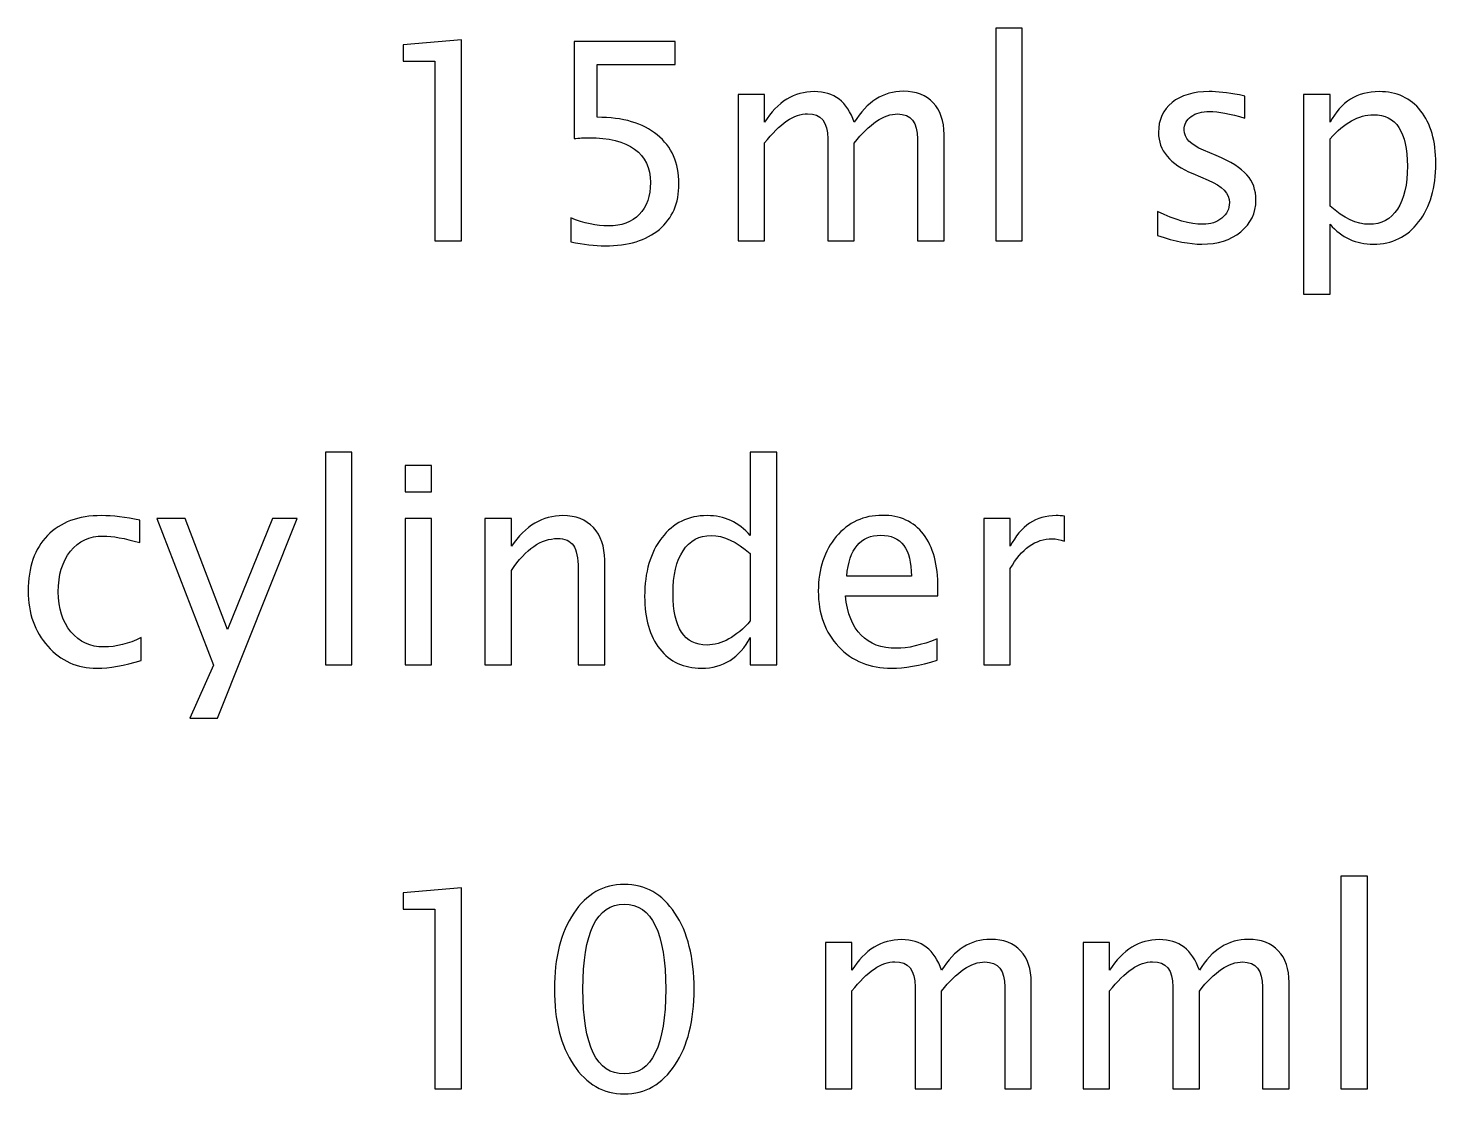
# Model space of a CAD drawing. Header units: centimetres. Extents: x -42.9 to 42.9, y -9 to 28.7.
# Drawn here: x -7.02 to -1.62, y -8.78 to -4.69 of the extents above; entities that cross this region are included whole.
import ezdxf

# ---------------------------------------------------------------- set-up
doc = ezdxf.new("R2010")
doc.units = ezdxf.units.CM
doc.header["$MEASUREMENT"] = 0
doc.layers.add('Layer 1', color=7, linetype='Continuous')

msp = doc.modelspace()

# ---------------------------------------------------------------- linework, layer by layer
at = {"layer": 'Layer 1'}
for points, knots in [([(-3.30588, -5.50951), (-3.30588, -5.50951), (-3.30588, -4.69354), (-3.30588, -4.69354), (-3.30588, -4.69354), (-3.30588, -4.69354), (-3.20428, -4.69354), (-3.20428, -4.69354), (-3.20428, -4.69354), (-3.20428, -4.69354), (-3.20428, -5.50951), (-3.20428, -5.50951), (-3.20428, -5.50951), (-3.20428, -5.50951), (-3.30588, -5.50951), (-3.30588, -5.50951)], [0, 0, 0, 0, 0.2, 0.2, 0.2, 0.2, 0.4, 0.4, 0.4, 0.4, 0.6, 0.6, 0.6, 0.6, 1, 1, 1, 1]), ([(-5.45677, -5.50951), (-5.45677, -5.50951), (-5.45677, -4.82054), (-5.45677, -4.82054), (-5.45677, -4.82054), (-5.45677, -4.82054), (-5.57848, -4.82054), (-5.57848, -4.82054), (-5.57848, -4.82054), (-5.57848, -4.82054), (-5.57848, -4.75704), (-5.57848, -4.75704), (-5.57848, -4.75704), (-5.57848, -4.75704), (-5.35517, -4.73799), (-5.35517, -4.73799), (-5.35517, -4.73799), (-5.35517, -4.73799), (-5.35517, -5.50951), (-5.35517, -5.50951), (-5.35517, -5.50951), (-5.35517, -5.50951), (-5.45677, -5.50951), (-5.45677, -5.50951)], [0, 0, 0, 0, 0.1428571, 0.1428571, 0.1428571, 0.1428571, 0.2857143, 0.2857143, 0.2857143, 0.2857143, 0.4285714, 0.4285714, 0.4285714, 0.4285714, 0.5714286, 0.5714286, 0.5714286, 0.5714286, 0.7142857, 0.7142857, 0.7142857, 0.7142857, 1, 1, 1, 1]), ([(-4.93571, -5.51268), (-4.93571, -5.51268), (-4.93571, -5.42167), (-4.93571, -5.42167), (-4.93571, -5.42167), (-4.88509, -5.44213), (-4.83711, -5.45236), (-4.79125, -5.45236), (-4.79125, -5.45236), (-4.74116, -5.45236), (-4.70165, -5.43754), (-4.6729, -5.40791), (-4.6729, -5.40791), (-4.64414, -5.37828), (-4.62986, -5.33753), (-4.62986, -5.28567), (-4.62986, -5.28567), (-4.62986, -5.22993), (-4.65014, -5.18725), (-4.69071, -5.15779), (-4.69071, -5.15779), (-4.73128, -5.12833), (-4.79002, -5.11369), (-4.86675, -5.11369), (-4.86675, -5.11369), (-4.88456, -5.11369), (-4.90343, -5.11493), (-4.92301, -5.1174), (-4.92301, -5.1174), (-4.92301, -5.1174), (-4.92301, -4.74434), (-4.92301, -4.74434), (-4.92301, -4.74434), (-4.92301, -4.74434), (-4.53567, -4.74434), (-4.53567, -4.74434), (-4.53567, -4.74434), (-4.53567, -4.74434), (-4.53567, -4.83324), (-4.53567, -4.83324), (-4.53567, -4.83324), (-4.53567, -4.83324), (-4.83411, -4.83324), (-4.83411, -4.83324), (-4.83411, -4.83324), (-4.83411, -4.83324), (-4.83411, -5.03538), (-4.83411, -5.03538), (-4.83411, -5.03538), (-4.73569, -5.03538), (-4.65896, -5.05796), (-4.60375, -5.10311), (-4.60375, -5.10311), (-4.54854, -5.14809), (-4.52085, -5.21053), (-4.52085, -5.29044), (-4.52085, -5.29044), (-4.52085, -5.36487), (-4.5459, -5.42308), (-4.59599, -5.46524), (-4.59599, -5.46524), (-4.64608, -5.50739), (-4.71523, -5.52856), (-4.80342, -5.52856), (-4.80342, -5.52856), (-4.84276, -5.52856), (-4.88685, -5.52327), (-4.93571, -5.51268)], [0, 0, 0, 0, 0.0555556, 0.0555556, 0.0555556, 0.0555556, 0.1111111, 0.1111111, 0.1111111, 0.1111111, 0.1666667, 0.1666667, 0.1666667, 0.1666667, 0.2222222, 0.2222222, 0.2222222, 0.2222222, 0.2777778, 0.2777778, 0.2777778, 0.2777778, 0.3333333, 0.3333333, 0.3333333, 0.3333333, 0.3888889, 0.3888889, 0.3888889, 0.3888889, 0.4444444, 0.4444444, 0.4444444, 0.4444444, 0.5, 0.5, 0.5, 0.5, 0.5555556, 0.5555556, 0.5555556, 0.5555556, 0.6111111, 0.6111111, 0.6111111, 0.6111111, 0.6666667, 0.6666667, 0.6666667, 0.6666667, 0.7222222, 0.7222222, 0.7222222, 0.7222222, 0.7777778, 0.7777778, 0.7777778, 0.7777778, 0.8333333, 0.8333333, 0.8333333, 0.8333333, 0.8888889, 0.8888889, 0.8888889, 0.8888889, 1, 1, 1, 1]), ([(-4.29401, -5.50951), (-4.29401, -5.50951), (-4.29401, -4.9486), (-4.29401, -4.9486), (-4.29401, -4.9486), (-4.29401, -4.9486), (-4.19241, -4.9486), (-4.19241, -4.9486), (-4.19241, -4.9486), (-4.19241, -4.9486), (-4.19241, -5.0546), (-4.19241, -5.0546), (-4.19241, -5.0546), (-4.14285, -4.97611), (-4.07935, -4.93695), (-4.00156, -4.93695), (-4.00156, -4.93695), (-3.92659, -4.93695), (-3.87562, -4.97611), (-3.84845, -5.0546), (-3.84845, -5.0546), (-3.8003, -4.97541), (-3.73751, -4.9359), (-3.66042, -4.9359), (-3.66042, -4.9359), (-3.61121, -4.9359), (-3.57293, -4.95036), (-3.54559, -4.97946), (-3.54559, -4.97946), (-3.51825, -5.00857), (-3.5045, -5.04931), (-3.5045, -5.1017), (-3.5045, -5.1017), (-3.5045, -5.1017), (-3.5045, -5.50951), (-3.5045, -5.50951), (-3.5045, -5.50951), (-3.5045, -5.50951), (-3.6061, -5.50951), (-3.6061, -5.50951), (-3.6061, -5.50951), (-3.6061, -5.50951), (-3.6061, -5.11846), (-3.6061, -5.11846), (-3.6061, -5.11846), (-3.6061, -5.0546), (-3.6315, -5.02268), (-3.6823, -5.02268), (-3.6823, -5.02268), (-3.73504, -5.02268), (-3.79042, -5.0599), (-3.84845, -5.13451), (-3.84845, -5.13451), (-3.84845, -5.13451), (-3.84845, -5.50951), (-3.84845, -5.50951), (-3.84845, -5.50951), (-3.84845, -5.50951), (-3.95005, -5.50951), (-3.95005, -5.50951), (-3.95005, -5.50951), (-3.95005, -5.50951), (-3.95005, -5.1181), (-3.95005, -5.1181), (-3.95005, -5.1181), (-3.95005, -5.05372), (-3.97581, -5.02162), (-4.02749, -5.02162), (-4.02749, -5.02162), (-4.07882, -5.02162), (-4.13385, -5.05901), (-4.19241, -5.13398), (-4.19241, -5.13398), (-4.19241, -5.13398), (-4.19241, -5.50951), (-4.19241, -5.50951), (-4.19241, -5.50951), (-4.19241, -5.50951), (-4.29401, -5.50951), (-4.29401, -5.50951)], [0, 0, 0, 0, 0.047619, 0.047619, 0.047619, 0.047619, 0.0952381, 0.0952381, 0.0952381, 0.0952381, 0.1428571, 0.1428571, 0.1428571, 0.1428571, 0.1904762, 0.1904762, 0.1904762, 0.1904762, 0.2380952, 0.2380952, 0.2380952, 0.2380952, 0.2857143, 0.2857143, 0.2857143, 0.2857143, 0.3333333, 0.3333333, 0.3333333, 0.3333333, 0.3809524, 0.3809524, 0.3809524, 0.3809524, 0.4285714, 0.4285714, 0.4285714, 0.4285714, 0.4761905, 0.4761905, 0.4761905, 0.4761905, 0.5238095, 0.5238095, 0.5238095, 0.5238095, 0.5714286, 0.5714286, 0.5714286, 0.5714286, 0.6190476, 0.6190476, 0.6190476, 0.6190476, 0.6666667, 0.6666667, 0.6666667, 0.6666667, 0.7142857, 0.7142857, 0.7142857, 0.7142857, 0.7619048, 0.7619048, 0.7619048, 0.7619048, 0.8095238, 0.8095238, 0.8095238, 0.8095238, 0.8571429, 0.8571429, 0.8571429, 0.8571429, 0.9047619, 0.9047619, 0.9047619, 0.9047619, 1, 1, 1, 1]), ([(-2.68534, -5.4894), (-2.68534, -5.4894), (-2.68534, -5.39627), (-2.68534, -5.39627), (-2.68534, -5.39627), (-2.61884, -5.42943), (-2.56116, -5.44601), (-2.51195, -5.44601), (-2.51195, -5.44601), (-2.48267, -5.44601), (-2.45833, -5.43807), (-2.4391, -5.4222), (-2.4391, -5.4222), (-2.41987, -5.4065), (-2.41017, -5.38674), (-2.41017, -5.36293), (-2.41017, -5.36293), (-2.41017, -5.32818), (-2.43716, -5.29943), (-2.49114, -5.27668), (-2.49114, -5.27668), (-2.49114, -5.27668), (-2.55058, -5.25145), (-2.55058, -5.25145), (-2.55058, -5.25145), (-2.63824, -5.21512), (-2.68216, -5.16255), (-2.68216, -5.09429), (-2.68216, -5.09429), (-2.68216, -5.04543), (-2.66488, -5.00698), (-2.63031, -4.97893), (-2.63031, -4.97893), (-2.59573, -4.95089), (-2.54828, -4.93695), (-2.48814, -4.93695), (-2.48814, -4.93695), (-2.45692, -4.93695), (-2.41811, -4.94119), (-2.37207, -4.94983), (-2.37207, -4.94983), (-2.37207, -4.94983), (-2.35091, -4.95389), (-2.35091, -4.95389), (-2.35091, -4.95389), (-2.35091, -4.95389), (-2.35091, -5.03855), (-2.35091, -5.03855), (-2.35091, -5.03855), (-2.40753, -5.02162), (-2.45268, -5.01315), (-2.48637, -5.01315), (-2.48637, -5.01315), (-2.51601, -5.01315), (-2.53947, -5.01968), (-2.55728, -5.03256), (-2.55728, -5.03256), (-2.57492, -5.04543), (-2.58374, -5.06272), (-2.58374, -5.08441), (-2.58374, -5.08441), (-2.58374, -5.11493), (-2.55904, -5.14086), (-2.50948, -5.16185), (-2.50948, -5.16185), (-2.50948, -5.16185), (-2.46062, -5.18249), (-2.46062, -5.18249), (-2.46062, -5.18249), (-2.40523, -5.20577), (-2.36608, -5.23046), (-2.34315, -5.25639), (-2.34315, -5.25639), (-2.32004, -5.28232), (-2.30857, -5.31478), (-2.30857, -5.35358), (-2.30857, -5.35358), (-2.30857, -5.4028), (-2.32798, -5.44319), (-2.36696, -5.47476), (-2.36696, -5.47476), (-2.40576, -5.50634), (-2.4555, -5.52221), (-2.51601, -5.52221), (-2.51601, -5.52221), (-2.56257, -5.52221), (-2.61884, -5.51127), (-2.68534, -5.4894)], [0, 0, 0, 0, 0.0434783, 0.0434783, 0.0434783, 0.0434783, 0.0869565, 0.0869565, 0.0869565, 0.0869565, 0.1304348, 0.1304348, 0.1304348, 0.1304348, 0.173913, 0.173913, 0.173913, 0.173913, 0.2173913, 0.2173913, 0.2173913, 0.2173913, 0.2608696, 0.2608696, 0.2608696, 0.2608696, 0.3043478, 0.3043478, 0.3043478, 0.3043478, 0.3478261, 0.3478261, 0.3478261, 0.3478261, 0.3913043, 0.3913043, 0.3913043, 0.3913043, 0.4347826, 0.4347826, 0.4347826, 0.4347826, 0.4782609, 0.4782609, 0.4782609, 0.4782609, 0.5217391, 0.5217391, 0.5217391, 0.5217391, 0.5652174, 0.5652174, 0.5652174, 0.5652174, 0.6086957, 0.6086957, 0.6086957, 0.6086957, 0.6521739, 0.6521739, 0.6521739, 0.6521739, 0.6956522, 0.6956522, 0.6956522, 0.6956522, 0.7391304, 0.7391304, 0.7391304, 0.7391304, 0.7826087, 0.7826087, 0.7826087, 0.7826087, 0.826087, 0.826087, 0.826087, 0.826087, 0.8695652, 0.8695652, 0.8695652, 0.8695652, 0.9130435, 0.9130435, 0.9130435, 0.9130435, 1, 1, 1, 1]), ([(-2.12566, -5.71377), (-2.12566, -5.71377), (-2.12566, -4.9486), (-2.12566, -4.9486), (-2.12566, -4.9486), (-2.12566, -4.9486), (-2.02406, -4.9486), (-2.02406, -4.9486), (-2.02406, -4.9486), (-2.02406, -4.9486), (-2.02406, -5.0546), (-2.02406, -5.0546), (-2.02406, -5.0546), (-1.98243, -4.97611), (-1.91982, -4.93695), (-1.83638, -4.93695), (-1.83638, -4.93695), (-1.76883, -4.93695), (-1.71573, -4.96147), (-1.67693, -5.01068), (-1.67693, -5.01068), (-1.63812, -5.0599), (-1.61872, -5.1271), (-1.61872, -5.2123), (-1.61872, -5.2123), (-1.61872, -5.30508), (-1.64077, -5.38004), (-1.68469, -5.43684), (-1.68469, -5.43684), (-1.72861, -5.49381), (-1.78647, -5.52221), (-1.85808, -5.52221), (-1.85808, -5.52221), (-1.92458, -5.52221), (-1.97996, -5.49681), (-2.02406, -5.44583), (-2.02406, -5.44583), (-2.02406, -5.44583), (-2.02406, -5.71377), (-2.02406, -5.71377), (-2.02406, -5.71377), (-2.02406, -5.71377), (-2.12566, -5.71377), (-2.12566, -5.71377)], [0, 0, 0, 0, 0.0833333, 0.0833333, 0.0833333, 0.0833333, 0.1666667, 0.1666667, 0.1666667, 0.1666667, 0.25, 0.25, 0.25, 0.25, 0.3333333, 0.3333333, 0.3333333, 0.3333333, 0.4166667, 0.4166667, 0.4166667, 0.4166667, 0.5, 0.5, 0.5, 0.5, 0.5833333, 0.5833333, 0.5833333, 0.5833333, 0.6666667, 0.6666667, 0.6666667, 0.6666667, 0.75, 0.75, 0.75, 0.75, 0.8333333, 0.8333333, 0.8333333, 0.8333333, 1, 1, 1, 1]), ([(-2.02406, -5.37581), (-1.97167, -5.42255), (-1.92176, -5.44601), (-1.87431, -5.44601), (-1.87431, -5.44601), (-1.82756, -5.44601), (-1.7914, -5.42643), (-1.766, -5.38745), (-1.766, -5.38745), (-1.74043, -5.34847), (-1.72773, -5.29361), (-1.72773, -5.2227), (-1.72773, -5.2227), (-1.72773, -5.09147), (-1.77112, -5.02585), (-1.8579, -5.02585), (-1.8579, -5.02585), (-1.9147, -5.02585), (-1.97009, -5.05654), (-2.02406, -5.1181), (-2.02406, -5.1181), (-2.02406, -5.1181), (-2.02406, -5.37581), (-2.02406, -5.37581)], [0, 0, 0, 0, 0.1428571, 0.1428571, 0.1428571, 0.1428571, 0.2857143, 0.2857143, 0.2857143, 0.2857143, 0.4285714, 0.4285714, 0.4285714, 0.4285714, 0.5714286, 0.5714286, 0.5714286, 0.5714286, 0.7142857, 0.7142857, 0.7142857, 0.7142857, 1, 1, 1, 1]), ([(-5.87659, -7.13582), (-5.87659, -7.13582), (-5.87659, -6.31985), (-5.87659, -6.31985), (-5.87659, -6.31985), (-5.87659, -6.31985), (-5.77499, -6.31985), (-5.77499, -6.31985), (-5.77499, -6.31985), (-5.77499, -6.31985), (-5.77499, -7.13582), (-5.77499, -7.13582), (-5.77499, -7.13582), (-5.77499, -7.13582), (-5.87659, -7.13582), (-5.87659, -7.13582)], [0, 0, 0, 0, 0.2, 0.2, 0.2, 0.2, 0.4, 0.4, 0.4, 0.4, 0.6, 0.6, 0.6, 0.6, 1, 1, 1, 1]), ([(-4.24711, -7.13582), (-4.24711, -7.13582), (-4.24711, -7.03052), (-4.24711, -7.03052), (-4.24711, -7.03052), (-4.28856, -7.10919), (-4.351, -7.14852), (-4.43443, -7.14852), (-4.43443, -7.14852), (-4.50217, -7.14852), (-4.55544, -7.124), (-4.59424, -7.07479), (-4.59424, -7.07479), (-4.63305, -7.02558), (-4.65245, -6.95837), (-4.65245, -6.87318), (-4.65245, -6.87318), (-4.65245, -6.78004), (-4.6304, -6.70508), (-4.58648, -6.64828), (-4.58648, -6.64828), (-4.54238, -6.59166), (-4.48453, -6.56326), (-4.41274, -6.56326), (-4.41274, -6.56326), (-4.34624, -6.56326), (-4.29085, -6.58866), (-4.24711, -6.63964), (-4.24711, -6.63964), (-4.24711, -6.63964), (-4.24711, -6.31985), (-4.24711, -6.31985), (-4.24711, -6.31985), (-4.24711, -6.31985), (-4.14551, -6.31985), (-4.14551, -6.31985), (-4.14551, -6.31985), (-4.14551, -6.31985), (-4.14551, -7.13582), (-4.14551, -7.13582), (-4.14551, -7.13582), (-4.14551, -7.13582), (-4.24711, -7.13582), (-4.24711, -7.13582)], [0, 0, 0, 0, 0.0833333, 0.0833333, 0.0833333, 0.0833333, 0.1666667, 0.1666667, 0.1666667, 0.1666667, 0.25, 0.25, 0.25, 0.25, 0.3333333, 0.3333333, 0.3333333, 0.3333333, 0.4166667, 0.4166667, 0.4166667, 0.4166667, 0.5, 0.5, 0.5, 0.5, 0.5833333, 0.5833333, 0.5833333, 0.5833333, 0.6666667, 0.6666667, 0.6666667, 0.6666667, 0.75, 0.75, 0.75, 0.75, 0.8333333, 0.8333333, 0.8333333, 0.8333333, 1, 1, 1, 1]), ([(-5.57073, -6.47225), (-5.57073, -6.47225), (-5.57073, -6.37065), (-5.57073, -6.37065), (-5.57073, -6.37065), (-5.57073, -6.37065), (-5.46913, -6.37065), (-5.46913, -6.37065), (-5.46913, -6.37065), (-5.46913, -6.37065), (-5.46913, -6.47225), (-5.46913, -6.47225), (-5.46913, -6.47225), (-5.46913, -6.47225), (-5.57073, -6.47225), (-5.57073, -6.47225)], [0, 0, 0, 0, 0.2, 0.2, 0.2, 0.2, 0.4, 0.4, 0.4, 0.4, 0.6, 0.6, 0.6, 0.6, 1, 1, 1, 1]), ([(-6.58214, -7.11889), (-6.64794, -7.13864), (-6.70473, -7.14852), (-6.75254, -7.14852), (-6.75254, -7.14852), (-6.82838, -7.14852), (-6.89118, -7.12047), (-6.9411, -7.06456), (-6.9411, -7.06456), (-6.99101, -7.00847), (-7.01606, -6.93774), (-7.01606, -6.85254), (-7.01606, -6.85254), (-7.01606, -6.76152), (-6.99137, -6.69044), (-6.94198, -6.63964), (-6.94198, -6.63964), (-6.89259, -6.58866), (-6.82362, -6.56326), (-6.73507, -6.56326), (-6.73507, -6.56326), (-6.69151, -6.56326), (-6.64247, -6.56926), (-6.58849, -6.58126), (-6.58849, -6.58126), (-6.58849, -6.58126), (-6.58849, -6.66698), (-6.58849, -6.66698), (-6.58849, -6.66698), (-6.64582, -6.65005), (-6.69256, -6.64158), (-6.72855, -6.64158), (-6.72855, -6.64158), (-6.78076, -6.64158), (-6.82256, -6.66116), (-6.85378, -6.70014), (-6.85378, -6.70014), (-6.885, -6.73912), (-6.9007, -6.79116), (-6.9007, -6.85607), (-6.9007, -6.85607), (-6.9007, -6.91904), (-6.88447, -6.96984), (-6.8522, -7.00882), (-6.8522, -7.00882), (-6.81992, -7.04763), (-6.77776, -7.06703), (-6.72537, -7.06703), (-6.72537, -7.06703), (-6.67898, -7.06703), (-6.63136, -7.05503), (-6.58214, -7.03105), (-6.58214, -7.03105), (-6.58214, -7.03105), (-6.58214, -7.11889), (-6.58214, -7.11889)], [0, 0, 0, 0, 0.0666667, 0.0666667, 0.0666667, 0.0666667, 0.1333333, 0.1333333, 0.1333333, 0.1333333, 0.2, 0.2, 0.2, 0.2, 0.2666667, 0.2666667, 0.2666667, 0.2666667, 0.3333333, 0.3333333, 0.3333333, 0.3333333, 0.4, 0.4, 0.4, 0.4, 0.4666667, 0.4666667, 0.4666667, 0.4666667, 0.5333333, 0.5333333, 0.5333333, 0.5333333, 0.6, 0.6, 0.6, 0.6, 0.6666667, 0.6666667, 0.6666667, 0.6666667, 0.7333333, 0.7333333, 0.7333333, 0.7333333, 0.8, 0.8, 0.8, 0.8, 0.8666667, 0.8666667, 0.8666667, 0.8666667, 1, 1, 1, 1]), ([(-6.39641, -7.34008), (-6.39641, -7.34008), (-6.30539, -7.13653), (-6.30539, -7.13653), (-6.30539, -7.13653), (-6.30539, -7.13653), (-6.5227, -6.57491), (-6.5227, -6.57491), (-6.5227, -6.57491), (-6.5227, -6.57491), (-6.4137, -6.57491), (-6.4137, -6.57491), (-6.4137, -6.57491), (-6.4137, -6.57491), (-6.25212, -6.99965), (-6.25212, -6.99965), (-6.25212, -6.99965), (-6.25212, -6.99965), (-6.07979, -6.57491), (-6.07979, -6.57491), (-6.07979, -6.57491), (-6.07979, -6.57491), (-5.98401, -6.57491), (-5.98401, -6.57491), (-5.98401, -6.57491), (-5.98401, -6.57491), (-6.29058, -7.34008), (-6.29058, -7.34008), (-6.29058, -7.34008), (-6.29058, -7.34008), (-6.39641, -7.34008), (-6.39641, -7.34008)], [0, 0, 0, 0, 0.1111111, 0.1111111, 0.1111111, 0.1111111, 0.2222222, 0.2222222, 0.2222222, 0.2222222, 0.3333333, 0.3333333, 0.3333333, 0.3333333, 0.4444444, 0.4444444, 0.4444444, 0.4444444, 0.5555556, 0.5555556, 0.5555556, 0.5555556, 0.6666667, 0.6666667, 0.6666667, 0.6666667, 0.7777778, 0.7777778, 0.7777778, 0.7777778, 1, 1, 1, 1]), ([(-5.57073, -7.13582), (-5.57073, -7.13582), (-5.57073, -6.57491), (-5.57073, -6.57491), (-5.57073, -6.57491), (-5.57073, -6.57491), (-5.46913, -6.57491), (-5.46913, -6.57491), (-5.46913, -6.57491), (-5.46913, -6.57491), (-5.46913, -7.13582), (-5.46913, -7.13582), (-5.46913, -7.13582), (-5.46913, -7.13582), (-5.57073, -7.13582), (-5.57073, -7.13582)], [0, 0, 0, 0, 0.2, 0.2, 0.2, 0.2, 0.4, 0.4, 0.4, 0.4, 0.6, 0.6, 0.6, 0.6, 1, 1, 1, 1]), ([(-5.26487, -7.13582), (-5.26487, -7.13582), (-5.26487, -6.57491), (-5.26487, -6.57491), (-5.26487, -6.57491), (-5.26487, -6.57491), (-5.16327, -6.57491), (-5.16327, -6.57491), (-5.16327, -6.57491), (-5.16327, -6.57491), (-5.16327, -6.68091), (-5.16327, -6.68091), (-5.16327, -6.68091), (-5.10947, -6.60242), (-5.0435, -6.56326), (-4.96554, -6.56326), (-4.96554, -6.56326), (-4.9165, -6.56326), (-4.87752, -6.57861), (-4.84877, -6.60948), (-4.84877, -6.60948), (-4.82002, -6.64017), (-4.80556, -6.68162), (-4.80556, -6.73348), (-4.80556, -6.73348), (-4.80556, -6.73348), (-4.80556, -7.13582), (-4.80556, -7.13582), (-4.80556, -7.13582), (-4.80556, -7.13582), (-4.90715, -7.13582), (-4.90715, -7.13582), (-4.90715, -7.13582), (-4.90715, -7.13582), (-4.90715, -6.76664), (-4.90715, -6.76664), (-4.90715, -6.76664), (-4.90715, -6.72501), (-4.91333, -6.69538), (-4.9255, -6.67774), (-4.9255, -6.67774), (-4.93785, -6.65992), (-4.95813, -6.6511), (-4.98653, -6.6511), (-4.98653, -6.6511), (-5.04897, -6.6511), (-5.10788, -6.69185), (-5.16327, -6.77334), (-5.16327, -6.77334), (-5.16327, -6.77334), (-5.16327, -7.13582), (-5.16327, -7.13582), (-5.16327, -7.13582), (-5.16327, -7.13582), (-5.26487, -7.13582), (-5.26487, -7.13582)], [0, 0, 0, 0, 0.0666667, 0.0666667, 0.0666667, 0.0666667, 0.1333333, 0.1333333, 0.1333333, 0.1333333, 0.2, 0.2, 0.2, 0.2, 0.2666667, 0.2666667, 0.2666667, 0.2666667, 0.3333333, 0.3333333, 0.3333333, 0.3333333, 0.4, 0.4, 0.4, 0.4, 0.4666667, 0.4666667, 0.4666667, 0.4666667, 0.5333333, 0.5333333, 0.5333333, 0.5333333, 0.6, 0.6, 0.6, 0.6, 0.6666667, 0.6666667, 0.6666667, 0.6666667, 0.7333333, 0.7333333, 0.7333333, 0.7333333, 0.8, 0.8, 0.8, 0.8, 0.8666667, 0.8666667, 0.8666667, 0.8666667, 1, 1, 1, 1]), ([(-3.53027, -7.11783), (-3.59853, -7.13829), (-3.65692, -7.14852), (-3.7056, -7.14852), (-3.7056, -7.14852), (-3.78868, -7.14852), (-3.85624, -7.121), (-3.90827, -7.06615), (-3.90827, -7.06615), (-3.9603, -7.01129), (-3.98641, -6.94021), (-3.98641, -6.85272), (-3.98641, -6.85272), (-3.98641, -6.76787), (-3.96348, -6.6982), (-3.91744, -6.6437), (-3.91744, -6.6437), (-3.8714, -6.58937), (-3.81249, -6.56221), (-3.7407, -6.56221), (-3.7407, -6.56221), (-3.67279, -6.56221), (-3.62023, -6.58637), (-3.58319, -6.6347), (-3.58319, -6.6347), (-3.54614, -6.68303), (-3.52762, -6.75147), (-3.52762, -6.84019), (-3.52762, -6.84019), (-3.52762, -6.84019), (-3.52815, -6.87124), (-3.52815, -6.87124), (-3.52815, -6.87124), (-3.52815, -6.87124), (-3.88269, -6.87124), (-3.88269, -6.87124), (-3.88269, -6.87124), (-3.86788, -7.00529), (-3.80244, -7.07232), (-3.68655, -7.07232), (-3.68655, -7.07232), (-3.64404, -7.07232), (-3.59201, -7.06033), (-3.53027, -7.03634), (-3.53027, -7.03634), (-3.53027, -7.03634), (-3.53027, -7.11783), (-3.53027, -7.11783)], [0, 0, 0, 0, 0.0769231, 0.0769231, 0.0769231, 0.0769231, 0.1538462, 0.1538462, 0.1538462, 0.1538462, 0.2307692, 0.2307692, 0.2307692, 0.2307692, 0.3076923, 0.3076923, 0.3076923, 0.3076923, 0.3846154, 0.3846154, 0.3846154, 0.3846154, 0.4615385, 0.4615385, 0.4615385, 0.4615385, 0.5384615, 0.5384615, 0.5384615, 0.5384615, 0.6153846, 0.6153846, 0.6153846, 0.6153846, 0.6923077, 0.6923077, 0.6923077, 0.6923077, 0.7692308, 0.7692308, 0.7692308, 0.7692308, 0.8461538, 0.8461538, 0.8461538, 0.8461538, 1, 1, 1, 1]), ([(-3.35229, -7.13582), (-3.35229, -7.13582), (-3.35229, -6.57491), (-3.35229, -6.57491), (-3.35229, -6.57491), (-3.35229, -6.57491), (-3.25069, -6.57491), (-3.25069, -6.57491), (-3.25069, -6.57491), (-3.25069, -6.57491), (-3.25069, -6.68091), (-3.25069, -6.68091), (-3.25069, -6.68091), (-3.2103, -6.60242), (-3.15174, -6.56326), (-3.07483, -6.56326), (-3.07483, -6.56326), (-3.06442, -6.56326), (-3.05349, -6.56415), (-3.0422, -6.56591), (-3.0422, -6.56591), (-3.0422, -6.56591), (-3.0422, -6.66098), (-3.0422, -6.66098), (-3.0422, -6.66098), (-3.05984, -6.65516), (-3.07536, -6.65216), (-3.08877, -6.65216), (-3.08877, -6.65216), (-3.15332, -6.65216), (-3.2073, -6.69026), (-3.25069, -6.76664), (-3.25069, -6.76664), (-3.25069, -6.76664), (-3.25069, -7.13582), (-3.25069, -7.13582), (-3.25069, -7.13582), (-3.25069, -7.13582), (-3.35229, -7.13582), (-3.35229, -7.13582)], [0, 0, 0, 0, 0.0909091, 0.0909091, 0.0909091, 0.0909091, 0.1818182, 0.1818182, 0.1818182, 0.1818182, 0.2727273, 0.2727273, 0.2727273, 0.2727273, 0.3636364, 0.3636364, 0.3636364, 0.3636364, 0.4545455, 0.4545455, 0.4545455, 0.4545455, 0.5454545, 0.5454545, 0.5454545, 0.5454545, 0.6363636, 0.6363636, 0.6363636, 0.6363636, 0.7272727, 0.7272727, 0.7272727, 0.7272727, 0.8181818, 0.8181818, 0.8181818, 0.8181818, 1, 1, 1, 1]), ([(-3.8774, -6.79504), (-3.8774, -6.79504), (-3.62975, -6.79504), (-3.62975, -6.79504), (-3.62975, -6.79504), (-3.62975, -6.69062), (-3.66873, -6.6384), (-3.74652, -6.6384), (-3.74652, -6.6384), (-3.82484, -6.6384), (-3.86841, -6.69062), (-3.8774, -6.79504)], [0, 0, 0, 0, 0.25, 0.25, 0.25, 0.25, 0.5, 0.5, 0.5, 0.5, 1, 1, 1, 1]), ([(-4.24711, -6.70914), (-4.29985, -6.66275), (-4.34977, -6.63946), (-4.39704, -6.63946), (-4.39704, -6.63946), (-4.44361, -6.63946), (-4.47959, -6.65887), (-4.50517, -6.69785), (-4.50517, -6.69785), (-4.53074, -6.73665), (-4.54344, -6.79169), (-4.54344, -6.86295), (-4.54344, -6.86295), (-4.54344, -6.994), (-4.50005, -7.05962), (-4.41309, -7.05962), (-4.41309, -7.05962), (-4.35665, -7.05962), (-4.30126, -7.02875), (-4.24711, -6.96719), (-4.24711, -6.96719), (-4.24711, -6.96719), (-4.24711, -6.70914), (-4.24711, -6.70914)], [0, 0, 0, 0, 0.1428571, 0.1428571, 0.1428571, 0.1428571, 0.2857143, 0.2857143, 0.2857143, 0.2857143, 0.4285714, 0.4285714, 0.4285714, 0.4285714, 0.5714286, 0.5714286, 0.5714286, 0.5714286, 0.7142857, 0.7142857, 0.7142857, 0.7142857, 1, 1, 1, 1]), ([(-4.7304, -8.78118), (-4.81065, -8.78118), (-4.87539, -8.74431), (-4.92442, -8.67076), (-4.92442, -8.67076), (-4.97364, -8.59721), (-4.99816, -8.50019), (-4.99816, -8.37954), (-4.99816, -8.37954), (-4.99816, -8.25889), (-4.97364, -8.16188), (-4.92442, -8.08833), (-4.92442, -8.08833), (-4.87539, -8.01477), (-4.81065, -7.97791), (-4.7304, -7.97791), (-4.7304, -7.97791), (-4.64979, -7.97791), (-4.58505, -8.0146), (-4.53602, -8.08797), (-4.53602, -8.08797), (-4.48716, -8.16135), (-4.46264, -8.25854), (-4.46264, -8.37954), (-4.46264, -8.37954), (-4.46264, -8.50019), (-4.48716, -8.59721), (-4.53602, -8.67076), (-4.53602, -8.67076), (-4.58505, -8.74431), (-4.64979, -8.78118), (-4.7304, -8.78118)], [0, 0, 0, 0, 0.1111111, 0.1111111, 0.1111111, 0.1111111, 0.2222222, 0.2222222, 0.2222222, 0.2222222, 0.3333333, 0.3333333, 0.3333333, 0.3333333, 0.4444444, 0.4444444, 0.4444444, 0.4444444, 0.5555556, 0.5555556, 0.5555556, 0.5555556, 0.6666667, 0.6666667, 0.6666667, 0.6666667, 0.7777778, 0.7777778, 0.7777778, 0.7777778, 1, 1, 1, 1]), ([(-1.98296, -8.76213), (-1.98296, -8.76213), (-1.98296, -7.94616), (-1.98296, -7.94616), (-1.98296, -7.94616), (-1.98296, -7.94616), (-1.88136, -7.94616), (-1.88136, -7.94616), (-1.88136, -7.94616), (-1.88136, -7.94616), (-1.88136, -8.76213), (-1.88136, -8.76213), (-1.88136, -8.76213), (-1.88136, -8.76213), (-1.98296, -8.76213), (-1.98296, -8.76213)], [0, 0, 0, 0, 0.2, 0.2, 0.2, 0.2, 0.4, 0.4, 0.4, 0.4, 0.6, 0.6, 0.6, 0.6, 1, 1, 1, 1]), ([(-5.45677, -8.76213), (-5.45677, -8.76213), (-5.45677, -8.07316), (-5.45677, -8.07316), (-5.45677, -8.07316), (-5.45677, -8.07316), (-5.57848, -8.07316), (-5.57848, -8.07316), (-5.57848, -8.07316), (-5.57848, -8.07316), (-5.57848, -8.00966), (-5.57848, -8.00966), (-5.57848, -8.00966), (-5.57848, -8.00966), (-5.35517, -7.99061), (-5.35517, -7.99061), (-5.35517, -7.99061), (-5.35517, -7.99061), (-5.35517, -8.76213), (-5.35517, -8.76213), (-5.35517, -8.76213), (-5.35517, -8.76213), (-5.45677, -8.76213), (-5.45677, -8.76213)], [0, 0, 0, 0, 0.1428571, 0.1428571, 0.1428571, 0.1428571, 0.2857143, 0.2857143, 0.2857143, 0.2857143, 0.4285714, 0.4285714, 0.4285714, 0.4285714, 0.5714286, 0.5714286, 0.5714286, 0.5714286, 0.7142857, 0.7142857, 0.7142857, 0.7142857, 1, 1, 1, 1]), ([(-4.73057, -8.70498), (-4.62456, -8.70498), (-4.57165, -8.5965), (-4.57165, -8.37954), (-4.57165, -8.37954), (-4.57165, -8.16259), (-4.62456, -8.05411), (-4.73057, -8.05411), (-4.73057, -8.05411), (-4.83623, -8.05411), (-4.88915, -8.16259), (-4.88915, -8.37954), (-4.88915, -8.37954), (-4.88915, -8.5965), (-4.83623, -8.70498), (-4.73057, -8.70498)], [0, 0, 0, 0, 0.2, 0.2, 0.2, 0.2, 0.4, 0.4, 0.4, 0.4, 0.6, 0.6, 0.6, 0.6, 1, 1, 1, 1]), ([(-3.95922, -8.76213), (-3.95922, -8.76213), (-3.95922, -8.20122), (-3.95922, -8.20122), (-3.95922, -8.20122), (-3.95922, -8.20122), (-3.85762, -8.20122), (-3.85762, -8.20122), (-3.85762, -8.20122), (-3.85762, -8.20122), (-3.85762, -8.30722), (-3.85762, -8.30722), (-3.85762, -8.30722), (-3.80806, -8.22873), (-3.74456, -8.18957), (-3.66677, -8.18957), (-3.66677, -8.18957), (-3.5918, -8.18957), (-3.54083, -8.22873), (-3.51366, -8.30722), (-3.51366, -8.30722), (-3.46551, -8.22803), (-3.40272, -8.18852), (-3.32563, -8.18852), (-3.32563, -8.18852), (-3.27642, -8.18852), (-3.23814, -8.20298), (-3.2108, -8.23208), (-3.2108, -8.23208), (-3.18346, -8.26119), (-3.16971, -8.30193), (-3.16971, -8.35432), (-3.16971, -8.35432), (-3.16971, -8.35432), (-3.16971, -8.76213), (-3.16971, -8.76213), (-3.16971, -8.76213), (-3.16971, -8.76213), (-3.27131, -8.76213), (-3.27131, -8.76213), (-3.27131, -8.76213), (-3.27131, -8.76213), (-3.27131, -8.37108), (-3.27131, -8.37108), (-3.27131, -8.37108), (-3.27131, -8.30722), (-3.29671, -8.2753), (-3.34751, -8.2753), (-3.34751, -8.2753), (-3.40025, -8.2753), (-3.45563, -8.31252), (-3.51366, -8.38713), (-3.51366, -8.38713), (-3.51366, -8.38713), (-3.51366, -8.76213), (-3.51366, -8.76213), (-3.51366, -8.76213), (-3.51366, -8.76213), (-3.61526, -8.76213), (-3.61526, -8.76213), (-3.61526, -8.76213), (-3.61526, -8.76213), (-3.61526, -8.37072), (-3.61526, -8.37072), (-3.61526, -8.37072), (-3.61526, -8.30634), (-3.64102, -8.27424), (-3.6927, -8.27424), (-3.6927, -8.27424), (-3.74403, -8.27424), (-3.79906, -8.31163), (-3.85762, -8.3866), (-3.85762, -8.3866), (-3.85762, -8.3866), (-3.85762, -8.76213), (-3.85762, -8.76213), (-3.85762, -8.76213), (-3.85762, -8.76213), (-3.95922, -8.76213), (-3.95922, -8.76213)], [0, 0, 0, 0, 0.047619, 0.047619, 0.047619, 0.047619, 0.0952381, 0.0952381, 0.0952381, 0.0952381, 0.1428571, 0.1428571, 0.1428571, 0.1428571, 0.1904762, 0.1904762, 0.1904762, 0.1904762, 0.2380952, 0.2380952, 0.2380952, 0.2380952, 0.2857143, 0.2857143, 0.2857143, 0.2857143, 0.3333333, 0.3333333, 0.3333333, 0.3333333, 0.3809524, 0.3809524, 0.3809524, 0.3809524, 0.4285714, 0.4285714, 0.4285714, 0.4285714, 0.4761905, 0.4761905, 0.4761905, 0.4761905, 0.5238095, 0.5238095, 0.5238095, 0.5238095, 0.5714286, 0.5714286, 0.5714286, 0.5714286, 0.6190476, 0.6190476, 0.6190476, 0.6190476, 0.6666667, 0.6666667, 0.6666667, 0.6666667, 0.7142857, 0.7142857, 0.7142857, 0.7142857, 0.7619048, 0.7619048, 0.7619048, 0.7619048, 0.8095238, 0.8095238, 0.8095238, 0.8095238, 0.8571429, 0.8571429, 0.8571429, 0.8571429, 0.9047619, 0.9047619, 0.9047619, 0.9047619, 1, 1, 1, 1]), ([(-2.97109, -8.76213), (-2.97109, -8.76213), (-2.97109, -8.20122), (-2.97109, -8.20122), (-2.97109, -8.20122), (-2.97109, -8.20122), (-2.86949, -8.20122), (-2.86949, -8.20122), (-2.86949, -8.20122), (-2.86949, -8.20122), (-2.86949, -8.30722), (-2.86949, -8.30722), (-2.86949, -8.30722), (-2.81993, -8.22873), (-2.75643, -8.18957), (-2.67864, -8.18957), (-2.67864, -8.18957), (-2.60367, -8.18957), (-2.5527, -8.22873), (-2.52553, -8.30722), (-2.52553, -8.30722), (-2.47738, -8.22803), (-2.41459, -8.18852), (-2.3375, -8.18852), (-2.3375, -8.18852), (-2.28829, -8.18852), (-2.25001, -8.20298), (-2.22267, -8.23208), (-2.22267, -8.23208), (-2.19533, -8.26119), (-2.18158, -8.30193), (-2.18158, -8.35432), (-2.18158, -8.35432), (-2.18158, -8.35432), (-2.18158, -8.76213), (-2.18158, -8.76213), (-2.18158, -8.76213), (-2.18158, -8.76213), (-2.28318, -8.76213), (-2.28318, -8.76213), (-2.28318, -8.76213), (-2.28318, -8.76213), (-2.28318, -8.37108), (-2.28318, -8.37108), (-2.28318, -8.37108), (-2.28318, -8.30722), (-2.30858, -8.2753), (-2.35938, -8.2753), (-2.35938, -8.2753), (-2.41212, -8.2753), (-2.4675, -8.31252), (-2.52553, -8.38713), (-2.52553, -8.38713), (-2.52553, -8.38713), (-2.52553, -8.76213), (-2.52553, -8.76213), (-2.52553, -8.76213), (-2.52553, -8.76213), (-2.62713, -8.76213), (-2.62713, -8.76213), (-2.62713, -8.76213), (-2.62713, -8.76213), (-2.62713, -8.37072), (-2.62713, -8.37072), (-2.62713, -8.37072), (-2.62713, -8.30634), (-2.65289, -8.27424), (-2.70457, -8.27424), (-2.70457, -8.27424), (-2.7559, -8.27424), (-2.81093, -8.31163), (-2.86949, -8.3866), (-2.86949, -8.3866), (-2.86949, -8.3866), (-2.86949, -8.76213), (-2.86949, -8.76213), (-2.86949, -8.76213), (-2.86949, -8.76213), (-2.97109, -8.76213), (-2.97109, -8.76213)], [0, 0, 0, 0, 0.047619, 0.047619, 0.047619, 0.047619, 0.0952381, 0.0952381, 0.0952381, 0.0952381, 0.1428571, 0.1428571, 0.1428571, 0.1428571, 0.1904762, 0.1904762, 0.1904762, 0.1904762, 0.2380952, 0.2380952, 0.2380952, 0.2380952, 0.2857143, 0.2857143, 0.2857143, 0.2857143, 0.3333333, 0.3333333, 0.3333333, 0.3333333, 0.3809524, 0.3809524, 0.3809524, 0.3809524, 0.4285714, 0.4285714, 0.4285714, 0.4285714, 0.4761905, 0.4761905, 0.4761905, 0.4761905, 0.5238095, 0.5238095, 0.5238095, 0.5238095, 0.5714286, 0.5714286, 0.5714286, 0.5714286, 0.6190476, 0.6190476, 0.6190476, 0.6190476, 0.6666667, 0.6666667, 0.6666667, 0.6666667, 0.7142857, 0.7142857, 0.7142857, 0.7142857, 0.7619048, 0.7619048, 0.7619048, 0.7619048, 0.8095238, 0.8095238, 0.8095238, 0.8095238, 0.8571429, 0.8571429, 0.8571429, 0.8571429, 0.9047619, 0.9047619, 0.9047619, 0.9047619, 1, 1, 1, 1])]:
    msp.add_open_spline(points, degree=3, knots=knots, dxfattribs=at)

doc.saveas('drawing.dxf')
